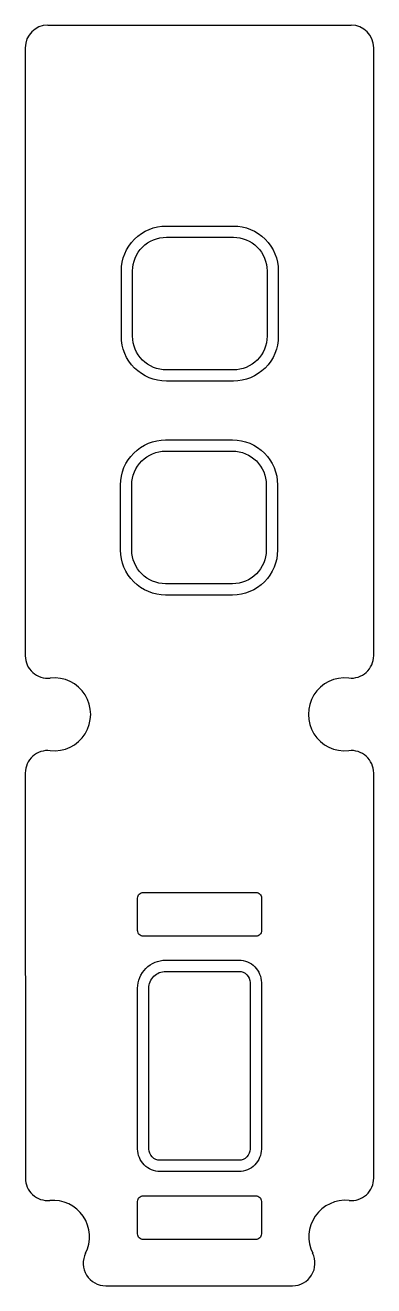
# Model space of a CAD drawing. Header units: millimetres. Extents: x 168 to 199, y 89 to 201.
import ezdxf

# ---------------------------------------------------------------- set-up
doc = ezdxf.new("R2010")
doc.units = ezdxf.units.MM
doc.header["$MEASUREMENT"] = 0
doc.layers.add('Battery Pad Long', color=7, linetype='Continuous')

msp = doc.modelspace()

# ---------------------------------------------------------------- linework, layer by layer
at = {"layer": 'Battery Pad Long'}
for p, q in [((169.83, 201.18), (196.82, 201.18)), ((167.83, 199.18), (167.83, 145.1)), ((198.82, 145.11), (198.82, 199.18)), ((167.83, 134.67), (167.84, 98.65)), ((198.83, 98.65), (198.82, 134.67)), ((174.99, 89.07), (191.6, 89.07))]:
    msp.add_line(p, q, dxfattribs=at)
for points in [[(180.38, 169.52, -0.414214), (176.38, 173.52), (176.38, 179.32, -0.414214), (180.38, 183.32), (186.34, 183.32, -0.414214), (190.34, 179.32), (190.34, 173.52, -0.414214), (186.34, 169.52)], [(180.38, 170.52, -0.414214), (177.38, 173.52), (177.38, 179.32, -0.414214), (180.38, 182.32), (186.34, 182.32, -0.414214), (189.34, 179.32), (189.34, 173.52, -0.414214), (186.34, 170.52)], [(186.27, 150.5), (180.31, 150.5, -0.414214), (176.31, 154.5), (176.31, 160.3, -0.414214), (180.31, 164.3), (186.27, 164.3, -0.414214), (190.27, 160.3), (190.27, 154.5, -0.414214)], [(186.27, 151.5), (180.31, 151.5, -0.414214), (177.31, 154.5), (177.31, 160.3, -0.414214), (180.31, 163.3), (186.27, 163.3, -0.414214), (189.27, 160.3), (189.27, 154.5, -0.414214)], [(178.33, 124.05), (188.35, 124.05, -0.414214), (188.85, 123.55), (188.85, 120.66, -0.414214), (188.35, 120.16), (178.33, 120.16, -0.414214), (177.83, 120.66), (177.83, 123.55, -0.414214)], [(186.83, 99.23), (179.83, 99.23, -0.414214), (177.83, 101.23), (177.83, 115.53, -0.414214), (180.33, 118.03), (186.83, 118.03, -0.414214), (188.83, 116.03), (188.83, 101.23, -0.414214)], [(186.83, 100.23), (179.83, 100.23, -0.414214), (178.83, 101.23), (178.83, 115.53, -0.414214), (180.33, 117.03), (186.83, 117.03, -0.414214), (187.83, 116.03), (187.83, 101.23, -0.414214)], [(178.33, 97.07), (188.33, 97.07, -0.414214), (188.83, 96.57), (188.83, 93.68, -0.414214), (188.33, 93.18), (178.33, 93.18, -0.414214), (177.83, 93.68), (177.83, 96.57, -0.414214)]]:
    msp.add_lwpolyline(points, format="xyb", close=True, dxfattribs=at)
for centre, radius, start, end in [((169.83, 199.18), 2, 90, 180), ((196.82, 199.18), 2, 0, 90), ((169.83, 145.1), 2, 180, 276.2358), ((196.82, 145.11), 2, 263.8003, 0), ((170.4, 139.89), 3.25, 263.7642, 96.2358), ((196.26, 139.89), 3.25, 83.8003, 276.1997), ((169.83, 134.67), 2, 83.7642, 180), ((196.82, 134.67), 2, 0, 96.1997), ((169.84, 98.65), 2, 180, 275.0274), ((196.83, 98.65), 2, 264.1673, 0), ((170.3, 93.42), 3.25, 333.3467, 95.0274), ((196.3, 93.42), 3.25, 84.1673, 206.6533), ((174.99, 91.07), 2, 153.3467, 270), ((191.6, 91.07), 2, 270, 26.6533)]:
    msp.add_arc(centre, radius, start, end, dxfattribs=at)

doc.saveas('drawing.dxf')
